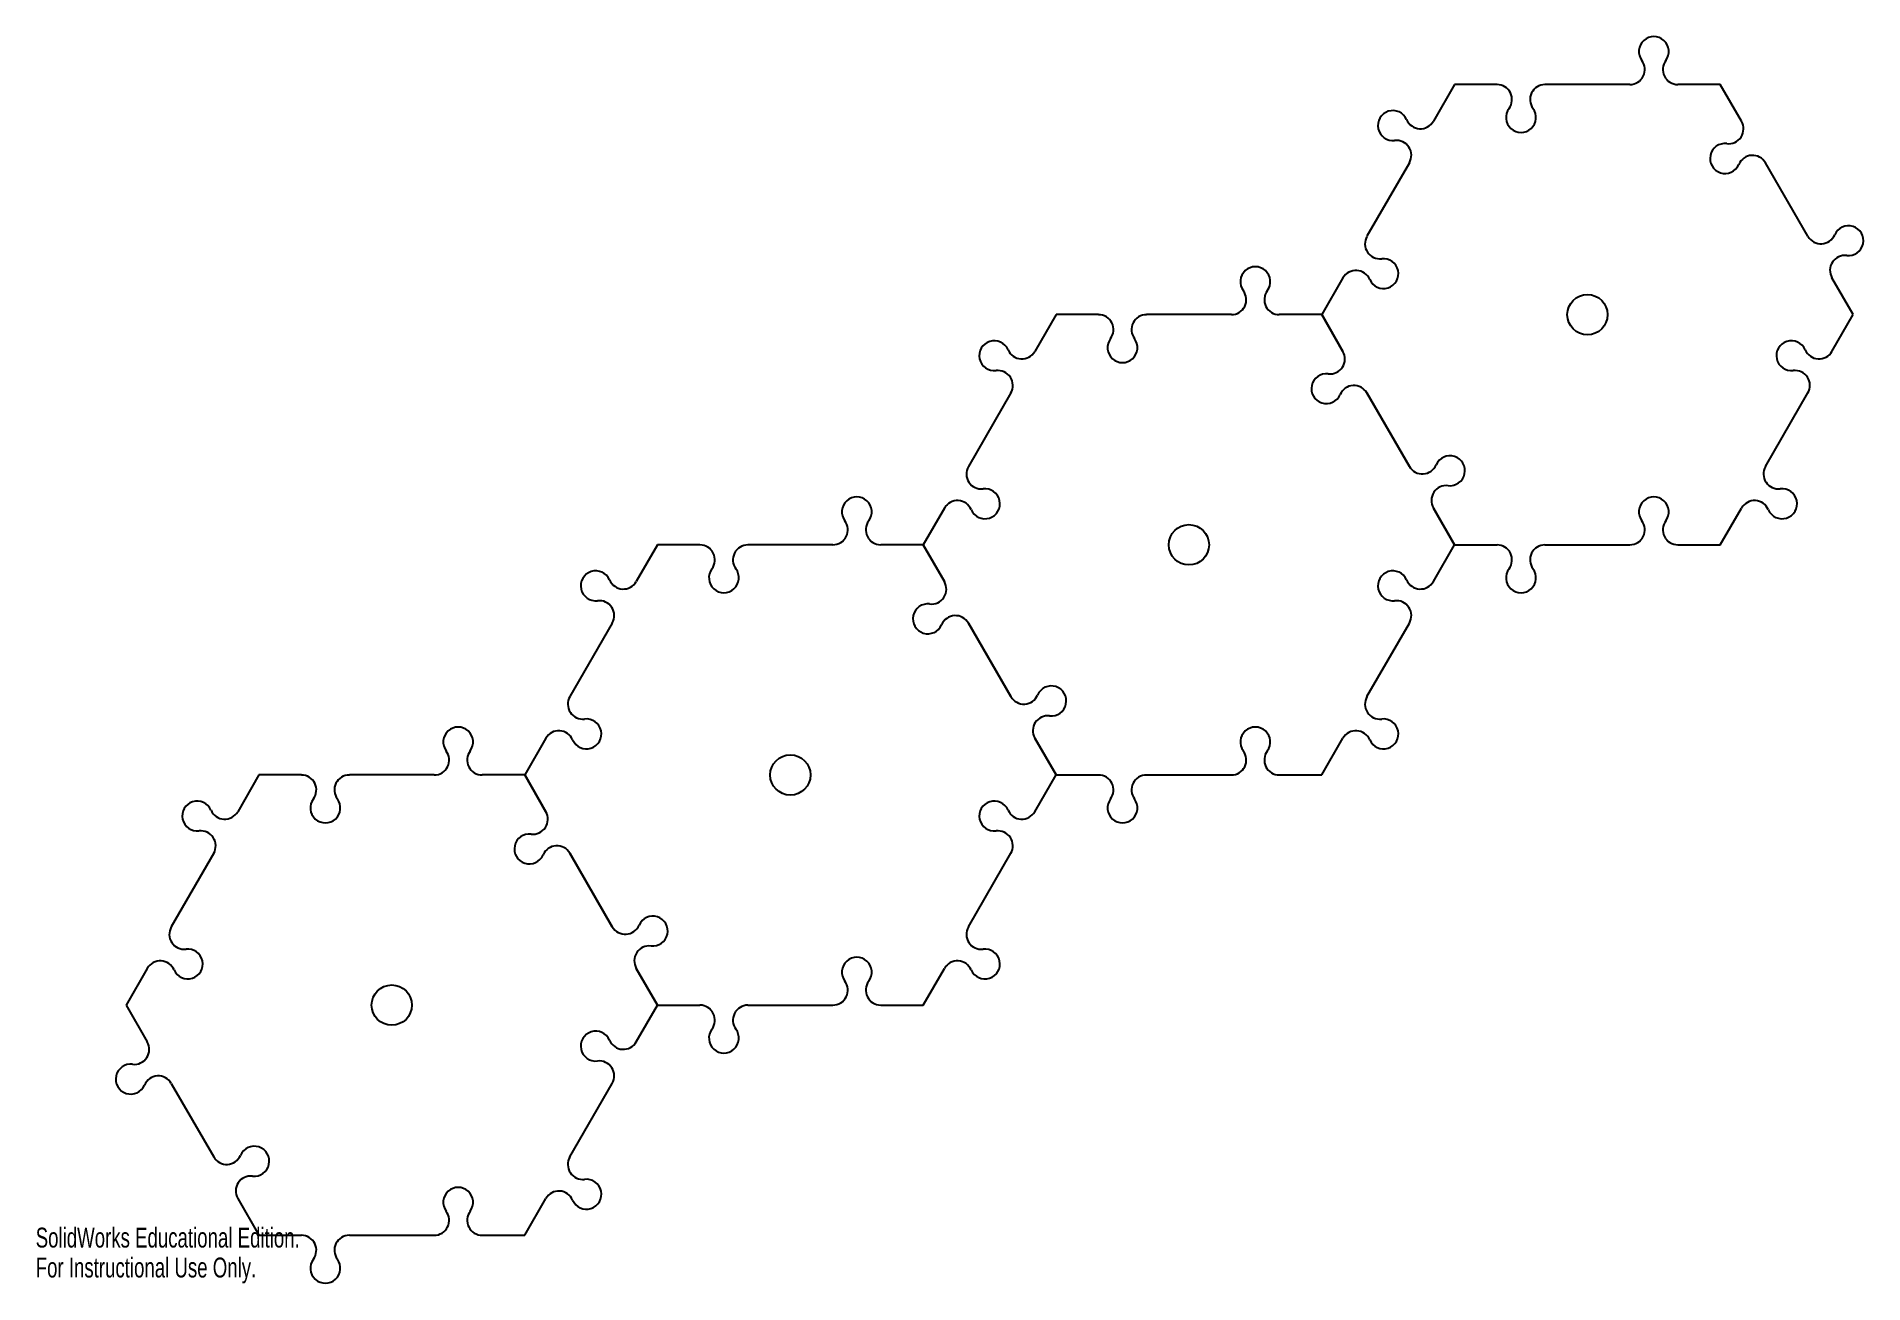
# Model space of a CAD drawing. Header units: inches. Extents: x 0 to 28.6, y 0 to 19.5.
import ezdxf

# ---------------------------------------------------------------- set-up
doc = ezdxf.new("R2010")
doc.units = ezdxf.units.IN
doc.header["$MEASUREMENT"] = 0
doc.styles.add('SLDTEXTSTYLE0', font='TXT', dxfattribs={"width": 0.7})

msp = doc.modelspace()

# ---------------------------------------------------------------- linework, layer by layer
at = {"color": 7, "linetype": 'Continuous'}
for p, q in [((22.199, 18.75), (21.867, 18.175)), ((22.863, 18.75), (22.199, 18.75)), ((24.941, 18.75), (23.613, 18.75)), ((26.356, 18.75), (25.691, 18.75)), ((26.688, 18.175), (26.356, 18.75)), ((21.492, 17.525), (20.827, 16.375)), ((27.727, 16.375), (27.063, 17.525)), ((20.452, 15.725), (20.12, 15.15)), ((28.434, 15.15), (28.102, 15.725)), ((15.963, 15.15), (15.631, 14.575)), ((16.628, 15.15), (15.963, 15.15)), ((18.706, 15.15), (17.378, 15.15)), ((20.12, 15.15), (19.456, 15.15)), ((20.12, 15.15), (20.452, 14.575)), ((20.452, 14.575), (20.12, 15.15)), ((28.102, 14.575), (28.434, 15.15)), ((15.256, 13.925), (14.592, 12.775)), ((20.827, 13.925), (21.492, 12.775)), ((21.492, 12.775), (20.827, 13.925)), ((27.063, 12.775), (27.727, 13.925)), ((14.217, 12.125), (13.885, 11.55)), ((21.867, 12.125), (22.199, 11.55)), ((22.199, 11.55), (21.867, 12.125)), ((26.356, 11.55), (26.688, 12.125)), ((9.728, 11.55), (9.396, 10.975)), ((10.392, 11.55), (9.728, 11.55)), ((12.471, 11.55), (11.142, 11.55)), ((13.885, 11.55), (13.221, 11.55)), ((14.217, 10.975), (13.885, 11.55)), ((13.885, 11.55), (14.217, 10.975)), ((21.867, 10.975), (22.199, 11.55)), ((22.199, 11.55), (22.863, 11.55)), ((23.613, 11.55), (24.941, 11.55)), ((25.691, 11.55), (26.356, 11.55)), ((9.021, 10.325), (8.357, 9.175)), ((15.256, 9.175), (14.592, 10.325)), ((14.592, 10.325), (15.256, 9.175)), ((20.827, 9.175), (21.492, 10.325)), ((7.982, 8.525), (7.65, 7.95)), ((15.963, 7.95), (15.631, 8.525)), ((15.631, 8.525), (15.963, 7.95)), ((20.12, 7.95), (20.452, 8.525)), ((3.493, 7.95), (3.16, 7.375)), ((4.157, 7.95), (3.493, 7.95)), ((6.235, 7.95), (4.907, 7.95)), ((7.65, 7.95), (6.985, 7.95)), ((7.982, 7.375), (7.65, 7.95)), ((7.65, 7.95), (7.982, 7.375)), ((15.631, 7.375), (15.963, 7.95)), ((15.963, 7.95), (16.628, 7.95)), ((17.378, 7.95), (18.706, 7.95)), ((19.456, 7.95), (20.12, 7.95)), ((2.785, 6.725), (2.121, 5.575)), ((9.021, 5.575), (8.357, 6.725)), ((8.357, 6.725), (9.021, 5.575)), ((14.592, 5.575), (15.256, 6.725)), ((1.746, 4.925), (1.414, 4.35)), ((9.728, 4.35), (9.396, 4.925)), ((9.396, 4.925), (9.728, 4.35)), ((13.885, 4.35), (14.217, 4.925)), ((1.414, 4.35), (1.746, 3.775)), ((9.396, 3.775), (9.728, 4.35)), ((9.728, 4.35), (10.392, 4.35)), ((11.142, 4.35), (12.471, 4.35)), ((13.221, 4.35), (13.885, 4.35)), ((2.121, 3.125), (2.785, 1.975)), ((8.357, 1.975), (9.021, 3.125)), ((3.16, 1.325), (3.493, 0.75)), ((7.65, 0.75), (7.982, 1.325)), ((3.493, 0.75), (4.157, 0.75)), ((4.907, 0.75), (6.235, 0.75)), ((6.985, 0.75), (7.65, 0.75))]:
    msp.add_line(p, q, dxfattribs=at)
for centre in [(24.277, 15.15), (18.042, 11.55), (11.806, 7.95), (5.571, 4.35)]:
    msp.add_circle(centre, 0.315, dxfattribs=at)
for centre, start, end in [((25.316, 19.265), 323.1301, 216.8699), ((24.941, 18.984), 270, 36.8699), ((25.691, 18.984), 143.1301, 270), ((22.863, 18.515), 323.1301, 90), ((23.613, 18.515), 90, 216.8699), ((21.233, 18.108), 23.1301, 276.8699), ((23.238, 18.234), 143.1301, 36.8699), ((21.664, 18.292), 203.1301, 330), ((26.485, 18.057), 263.1301, 30), ((21.289, 17.642), 330, 96.8699), ((26.429, 17.592), 83.1301, 336.8699), ((26.86, 17.408), 30, 156.8699), ((21.03, 16.257), 150, 276.8699), ((27.93, 16.492), 210, 336.8699), ((28.361, 16.308), 263.1301, 156.8699), ((21.086, 15.792), 203.1301, 96.8699), ((28.305, 15.842), 83.1301, 210), ((19.081, 15.665), 323.1301, 216.8699), ((20.655, 15.608), 23.1301, 150), ((18.706, 15.384), 270, 36.8699), ((19.456, 15.384), 143.1301, 270), ((16.628, 14.915), 323.1301, 90), ((17.378, 14.915), 90, 216.8699), ((14.997, 14.508), 23.1301, 276.8699), ((15.428, 14.692), 203.1301, 330), ((17.003, 14.634), 143.1301, 36.8699), ((27.468, 14.508), 23.1301, 276.8699), ((27.899, 14.692), 203.1301, 330), ((20.249, 14.457), 263.1301, 30), ((20.249, 14.457), 263.1301, 30), ((15.053, 14.042), 330, 96.8699), ((20.193, 13.992), 83.1301, 336.8699), ((20.193, 13.992), 83.1301, 336.8699), ((20.624, 13.808), 30, 156.8699), ((20.624, 13.808), 30, 156.8699), ((27.524, 14.042), 330, 96.8699), ((22.126, 12.708), 263.1301, 156.8699), ((22.126, 12.708), 263.1301, 156.8699), ((14.795, 12.657), 150, 276.8699), ((21.695, 12.892), 210, 336.8699), ((21.695, 12.892), 210, 336.8699), ((27.266, 12.657), 150, 276.8699), ((12.846, 12.065), 323.1301, 216.8699), ((14.851, 12.192), 203.1301, 96.8699), ((22.07, 12.242), 83.1301, 210), ((22.07, 12.242), 83.1301, 210), ((25.316, 12.065), 323.1301, 216.8699), ((27.322, 12.192), 203.1301, 96.8699), ((14.42, 12.008), 23.1301, 150), ((26.891, 12.008), 23.1301, 150), ((12.471, 11.784), 270, 36.8699), ((13.221, 11.784), 143.1301, 270), ((24.941, 11.784), 270, 36.8699), ((25.691, 11.784), 143.1301, 270), ((10.392, 11.315), 323.1301, 90), ((11.142, 11.315), 90, 216.8699), ((22.863, 11.315), 323.1301, 90), ((23.613, 11.315), 90, 216.8699), ((10.767, 11.034), 143.1301, 36.8699), ((23.238, 11.034), 143.1301, 36.8699), ((8.762, 10.908), 23.1301, 276.8699), ((9.193, 11.092), 203.1301, 330), ((14.014, 10.857), 263.1301, 30), ((14.014, 10.857), 263.1301, 30), ((21.233, 10.908), 23.1301, 276.8699), ((21.664, 11.092), 203.1301, 330), ((8.818, 10.442), 330, 96.8699), ((13.958, 10.392), 83.1301, 336.8699), ((13.958, 10.392), 83.1301, 336.8699), ((21.289, 10.442), 330, 96.8699), ((14.389, 10.208), 30, 156.8699), ((14.389, 10.208), 30, 156.8699), ((8.56, 9.057), 150, 276.8699), ((15.459, 9.292), 210, 336.8699), ((15.459, 9.292), 210, 336.8699), ((15.89, 9.108), 263.1301, 156.8699), ((15.89, 9.108), 263.1301, 156.8699), ((21.03, 9.057), 150, 276.8699), ((15.834, 8.642), 83.1301, 210), ((15.834, 8.642), 83.1301, 210), ((6.61, 8.465), 323.1301, 216.8699), ((8.185, 8.408), 23.1301, 150), ((8.616, 8.592), 203.1301, 96.8699), ((19.081, 8.465), 323.1301, 216.8699), ((20.655, 8.408), 23.1301, 150), ((21.086, 8.592), 203.1301, 96.8699), ((6.235, 8.184), 270, 36.8699), ((6.985, 8.184), 143.1301, 270), ((18.706, 8.184), 270, 36.8699), ((19.456, 8.184), 143.1301, 270), ((4.157, 7.715), 323.1301, 90), ((4.907, 7.715), 90, 216.8699), ((16.628, 7.715), 323.1301, 90), ((17.378, 7.715), 90, 216.8699), ((2.526, 7.308), 23.1301, 276.8699), ((4.532, 7.434), 143.1301, 36.8699), ((14.997, 7.308), 23.1301, 276.8699), ((17.003, 7.434), 143.1301, 36.8699), ((2.958, 7.492), 203.1301, 330), ((7.779, 7.257), 263.1301, 30), ((7.779, 7.257), 263.1301, 30), ((15.428, 7.492), 203.1301, 330), ((2.583, 6.842), 330, 96.8699), ((7.723, 6.792), 83.1301, 336.8699), ((7.723, 6.792), 83.1301, 336.8699), ((15.053, 6.842), 330, 96.8699), ((8.154, 6.608), 30, 156.8699), ((8.154, 6.608), 30, 156.8699), ((9.655, 5.508), 263.1301, 156.8699), ((9.655, 5.508), 263.1301, 156.8699), ((2.324, 5.457), 150, 276.8699), ((9.224, 5.692), 210, 336.8699), ((9.224, 5.692), 210, 336.8699), ((14.795, 5.457), 150, 276.8699), ((2.38, 4.992), 203.1301, 96.8699), ((9.599, 5.042), 83.1301, 210), ((9.599, 5.042), 83.1301, 210), ((14.851, 4.992), 203.1301, 96.8699), ((1.949, 4.808), 23.1301, 150), ((12.846, 4.865), 323.1301, 216.8699), ((14.42, 4.808), 23.1301, 150), ((12.471, 4.584), 270, 36.8699), ((13.221, 4.584), 143.1301, 270), ((10.392, 4.115), 323.1301, 90), ((11.142, 4.115), 90, 216.8699), ((1.543, 3.657), 263.1301, 30), ((8.762, 3.708), 23.1301, 276.8699), ((9.193, 3.892), 203.1301, 330), ((10.767, 3.834), 143.1301, 36.8699), ((8.818, 3.242), 330, 96.8699), ((1.487, 3.192), 83.1301, 336.8699), ((1.918, 3.008), 30, 156.8699), ((3.42, 1.908), 263.1301, 156.8699), ((2.988, 2.092), 210, 336.8699), ((8.56, 1.857), 150, 276.8699), ((3.363, 1.442), 83.1301, 210), ((6.61, 1.265), 323.1301, 216.8699), ((8.185, 1.208), 23.1301, 150), ((8.616, 1.392), 203.1301, 96.8699), ((6.235, 0.984), 270, 36.8699), ((6.985, 0.984), 143.1301, 270), ((4.157, 0.515), 323.1301, 90), ((4.907, 0.515), 90, 216.8699), ((4.532, 0.234), 143.1301, 36.8699)]:
    msp.add_arc(centre, 0.234, start, end, dxfattribs=at)

# ---------------------------------------------------------------- texts
at = {"color": 7, "linetype": 'Continuous', "char_height": 0.3114, "attachment_point": 1, "style": 'SLDTEXTSTYLE0'}
for s, insert in [('SolidWorks Educational Edition.', (0, 0.869)), ('For Instructional Use Only.', (0, 0.401))]:
    msp.add_mtext(s, dxfattribs=dict(at, insert=insert))

doc.saveas('drawing.dxf')
